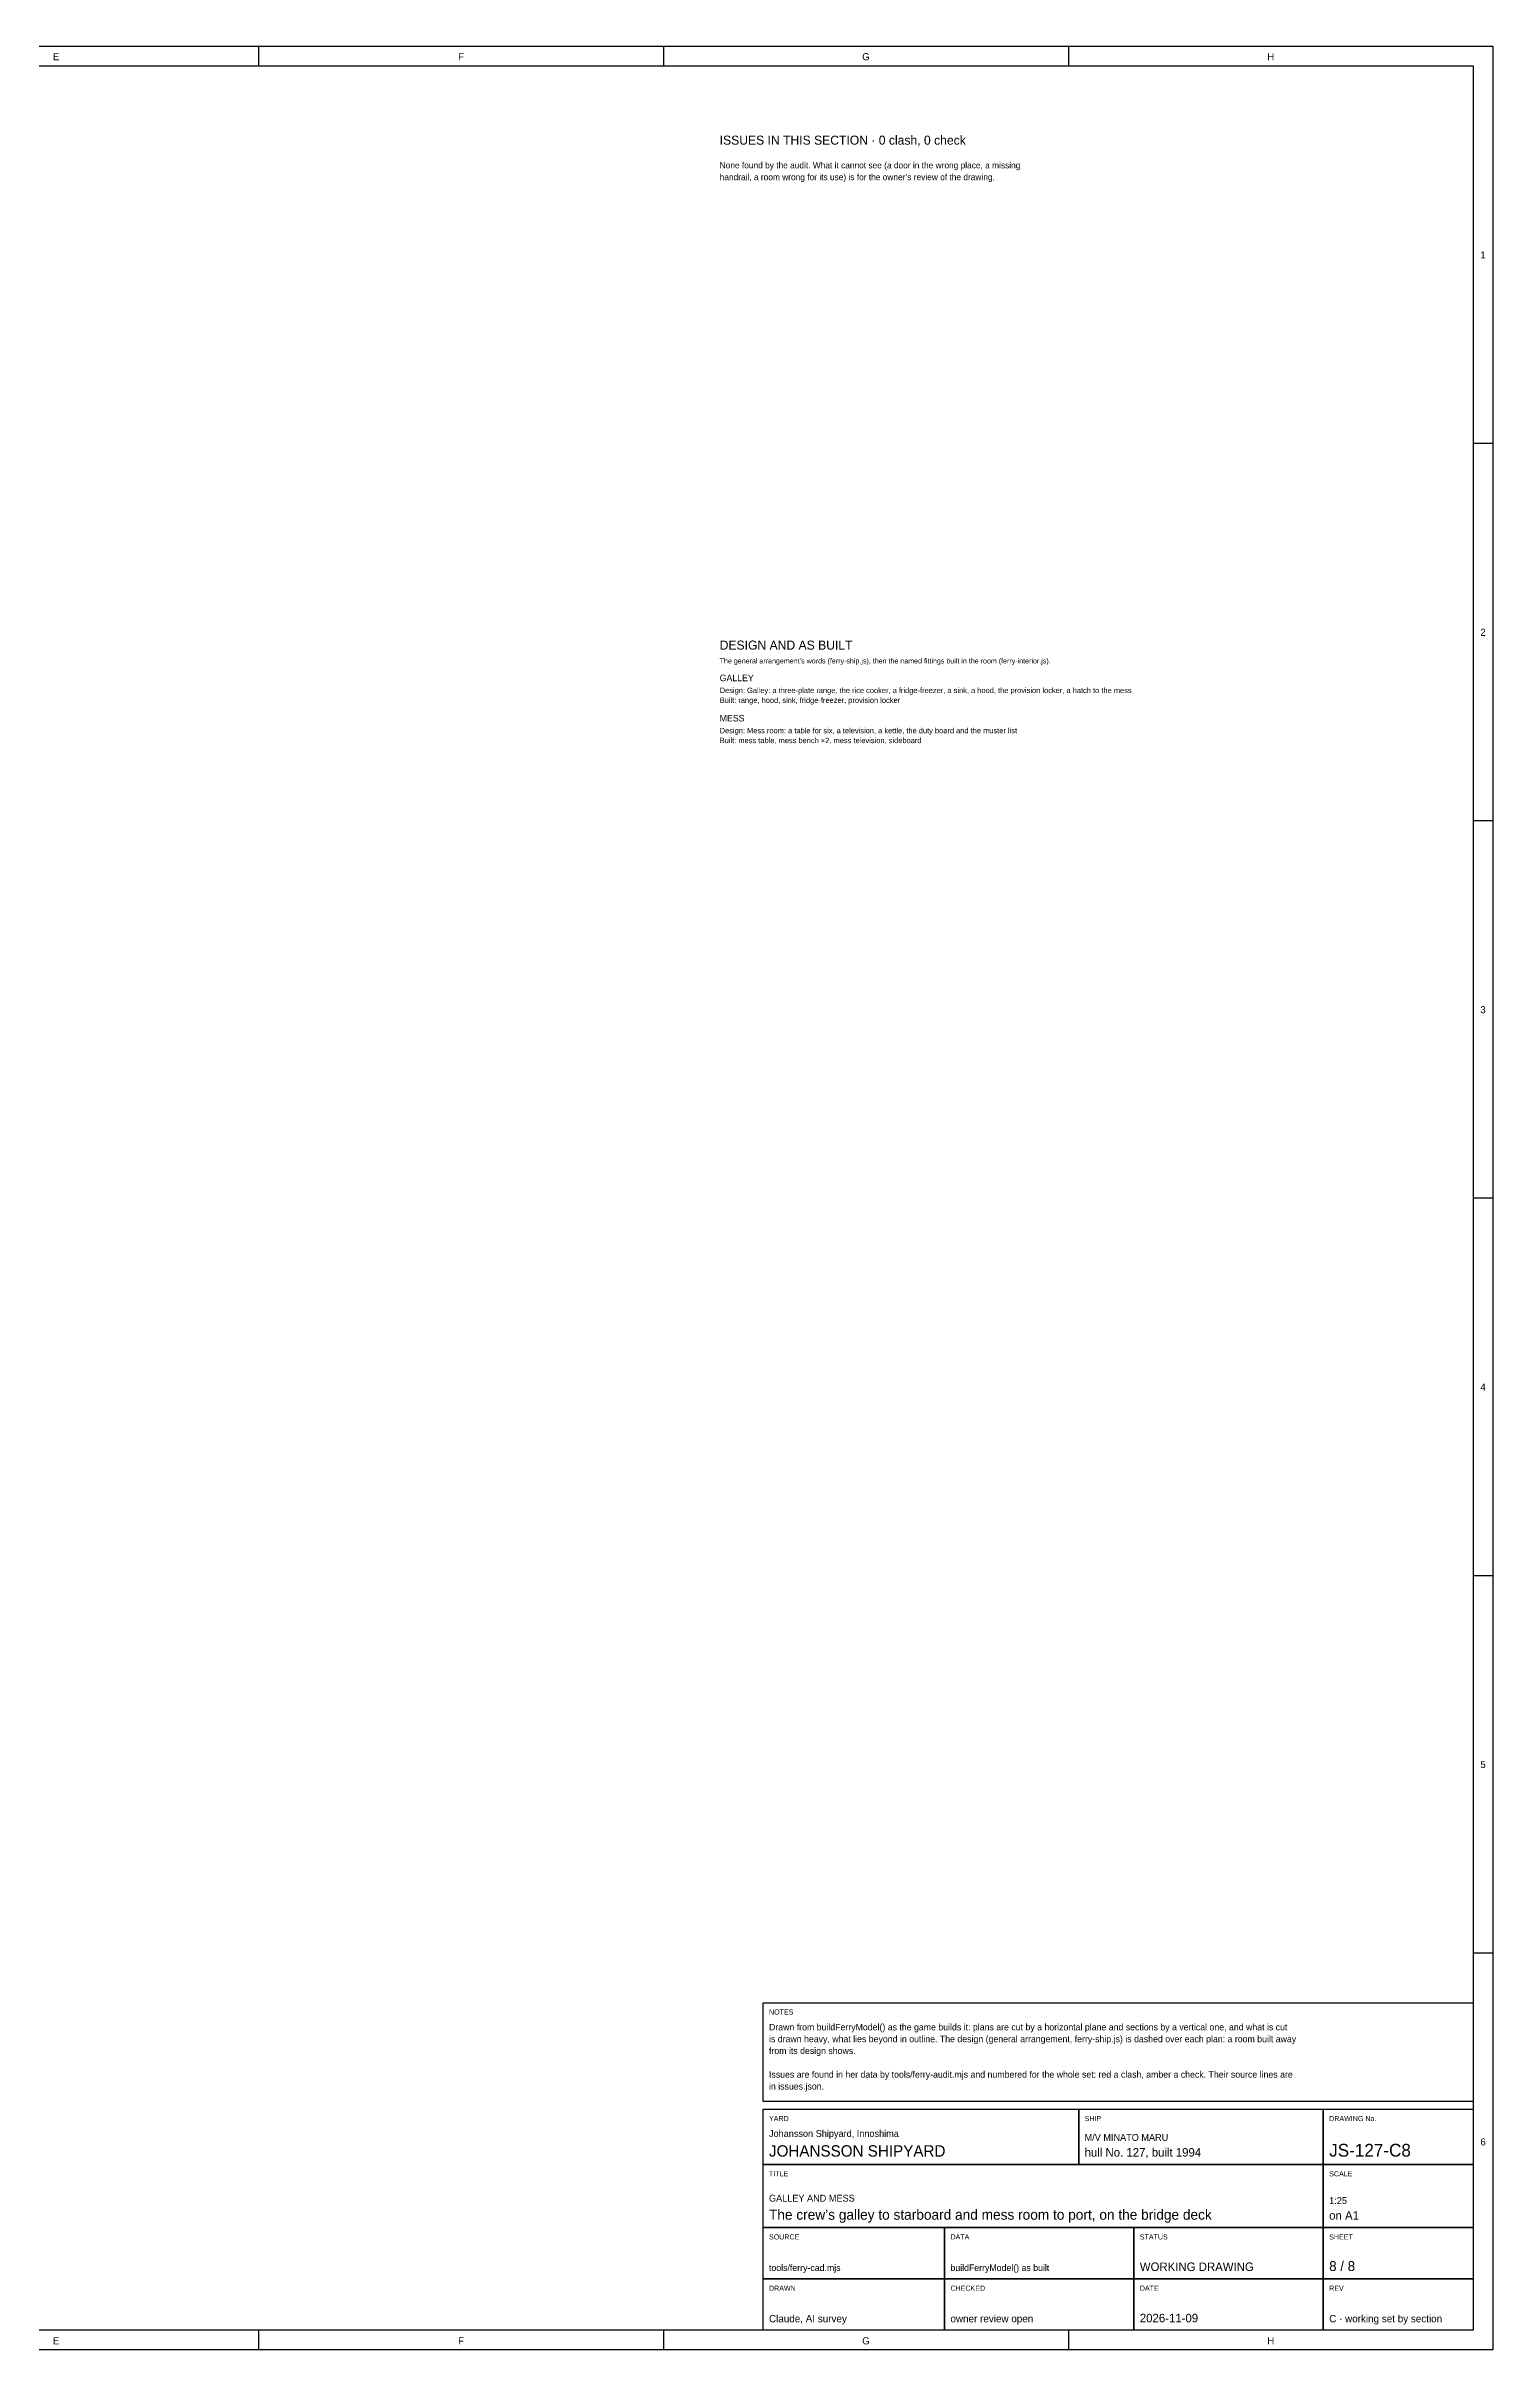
# Model space of a CAD drawing. Extents: x 5 to 836, y 5 to 589.
# Drawn here: x 469 to 836, y 5 to 589 of the extents above; entities that cross this region are included whole.
import ezdxf
from ezdxf.enums import TextEntityAlignment as Align

# ---------------------------------------------------------------- set-up
doc = ezdxf.new("R2010")
doc.units = 0
for name, color, linetype in [('FRAME', 7, 'CONTINUOUS'), ('GA-TEXT', 4, 'CONTINUOUS'), ('TEXT', 7, 'CONTINUOUS'), ('THIN', 7, 'CONTINUOUS')]:
    doc.layers.add(name, color=color, linetype=linetype)

msp = doc.modelspace()

# ---------------------------------------------------------------- linework, layer by layer
at = {"layer": 'FRAME'}
for p, q in [((10, 584), (831, 584)), ((831, 584), (831, 10)), ((651, 66), (831, 66)), ((651, 10), (651, 66)), ((831, 66), (831, 10)), ((831, 10), (10, 10)), ((831, 10), (651, 10))]:
    msp.add_line(p, q, dxfattribs=at)
at = {"layer": 'THIN'}
for p, q in [((5, 589), (836, 589)), ((523.13, 589), (523.13, 584)), ((625.75, 589), (625.75, 584)), ((728.38, 589), (728.38, 584)), ((836, 589), (836, 5)), ((831, 488.33), (836, 488.33)), ((831, 392.67), (836, 392.67)), ((831, 297), (836, 297)), ((831, 201.33), (836, 201.33)), ((831, 105.67), (836, 105.67)), ((651, 93), (831, 93)), ((651, 68), (651, 93)), ((831, 93), (831, 68)), ((831, 68), (651, 68)), ((651, 66), (731, 66)), ((651, 52), (651, 66)), ((731, 66), (731, 52)), ((731, 66), (793, 66)), ((731, 52), (731, 66)), ((793, 66), (793, 52)), ((793, 66), (831, 66)), ((793, 52), (793, 66)), ((831, 66), (831, 52)), ((731, 52), (651, 52)), ((651, 52), (793, 52)), ((651, 36), (651, 52)), ((793, 52), (731, 52)), ((831, 52), (793, 52)), ((793, 52), (793, 36)), ((793, 52), (831, 52)), ((793, 36), (793, 52)), ((831, 52), (831, 36)), ((793, 36), (651, 36)), ((651, 36), (697, 36)), ((651, 23), (651, 36)), ((697, 36), (697, 23)), ((697, 36), (745, 36)), ((697, 23), (697, 36)), ((745, 36), (745, 23)), ((745, 36), (793, 36)), ((745, 23), (745, 36)), ((831, 36), (793, 36)), ((793, 36), (793, 23)), ((793, 36), (831, 36)), ((793, 23), (793, 36)), ((831, 36), (831, 23)), ((697, 23), (651, 23)), ((651, 23), (697, 23)), ((651, 10), (651, 23)), ((745, 23), (697, 23)), ((697, 23), (697, 10)), ((697, 23), (745, 23)), ((697, 10), (697, 23)), ((793, 23), (745, 23)), ((745, 23), (745, 10)), ((745, 23), (793, 23)), ((745, 10), (745, 23)), ((831, 23), (793, 23)), ((793, 23), (793, 10)), ((793, 23), (831, 23)), ((793, 10), (793, 23)), ((831, 23), (831, 10)), ((523.13, 10), (523.13, 5)), ((625.75, 10), (625.75, 5)), ((697, 10), (651, 10)), ((745, 10), (697, 10)), ((728.38, 10), (728.38, 5)), ((793, 10), (745, 10)), ((831, 10), (793, 10)), ((836, 5), (5, 5))]:
    msp.add_line(p, q, dxfattribs=at)

# ---------------------------------------------------------------- texts
at = {"layer": 'GA-TEXT'}
for s, p in [('Built: range, hood, sink, fridge-freezer, provision locker', (640, 422.5)), ('Built: mess table, mess bench ×2, mess television, sideboard', (640, 412.3))]:
    msp.add_text(s, height=1.37, dxfattribs=at).set_placement(p)
at = {"layer": 'TEXT'}
for s, p in [('E', (471.81, 585.4)), ('F', (574.44, 585.4)), ('G', (677.06, 585.4)), ('H', (779.69, 585.4)), ('1', (833.5, 535.17)), ('2', (833.5, 439.5)), ('3', (833.5, 343.83)), ('4', (833.5, 248.17)), ('5', (833.5, 152.5)), ('6', (833.5, 56.83)), ('E', (471.81, 6.4)), ('F', (574.44, 6.4)), ('G', (677.06, 6.4)), ('H', (779.69, 6.4))]:
    msp.add_text(s, height=1.8, dxfattribs=at).set_placement(p, align=Align.CENTER)
for s, height, p in [('ISSUES IN THIS SECTION · 0 clash, 0 check', 2.3, (640, 564)), ('handrail, a room wrong for its use) is for the owner’s review of the drawing.', 1.58, (640, 555)), ('None found by the audit. What it cannot see (a door in the wrong place, a missing', 1.58, (640, 558)), ('DESIGN AND AS BUILT', 2.3, (640, 436)), ('The general arrangement’s words (ferry-ship.js), then the named fittings built in the room (ferry-interior.js).', 1.3, (640, 432.5)), ('GALLEY', 1.66, (640, 428)), ('Design: Galley: a three-plate range, the rice cooker, a fridge-freezer, a sink, a hood, the provision locker, a hatch to the mess', 1.37, (640, 425)), ('Design: Mess room: a table for six, a television, a kettle, the duty board and the muster list', 1.37, (640, 414.8)), ('MESS', 1.66, (640, 417.8)), ('NOTES', 1.3, (652.5, 90)), ('Drawn from buildFerryModel() as the game builds it: plans are cut by a horizontal plane and sections by a vertical one, and what is cut', 1.66, (652.5, 86)), ('is drawn heavy, what lies beyond in outline. The design (general arrangement, ferry-ship.js) is dashed over each plan: a room built away', 1.66, (652.5, 83)), ('from its design shows.', 1.66, (652.5, 80)), ('in issues.json.', 1.66, (652.5, 71)), ('Issues are found in her data by tools/ferry-audit.mjs and numbered for the whole set: red a clash, amber a check. Their source lines are', 1.66, (652.5, 74)), ('YARD', 1.3, (652.5, 63)), ('SHIP', 1.3, (732.5, 63)), ('DRAWING No.', 1.3, (794.5, 63)), ('Johansson Shipyard, Innoshima', 1.73, (652.5, 59)), ('M/V MINATO MARU', 1.73, (732.5, 58)), ('JOHANSSON SHIPYARD', 2.88, (652.5, 54)), ('hull No. 127, built 1994', 2.16, (732.5, 54)), ('JS-127-C8', 3.24, (794.5, 54)), ('TITLE', 1.3, (652.5, 49)), ('SCALE', 1.3, (794.5, 49)), ('GALLEY AND MESS', 1.73, (652.5, 42.6)), ('1:25', 1.73, (794.5, 42)), ('The crew’s galley to starboard and mess room to port, on the bridge deck', 2.59, (652.5, 38)), ('on A1', 2.16, (794.5, 38)), ('SOURCE', 1.3, (652.5, 33)), ('DATA', 1.3, (698.5, 33)), ('STATUS', 1.3, (746.5, 33)), ('SHEET', 1.3, (794.5, 33)), ('tools/ferry-cad.mjs', 1.66, (652.5, 25)), ('buildFerryModel() as built', 1.66, (698.5, 25)), ('WORKING DRAWING', 2.16, (746.5, 25)), ('8 / 8', 2.52, (794.5, 25)), ('DRAWN', 1.3, (652.5, 20)), ('CHECKED', 1.3, (698.5, 20)), ('DATE', 1.3, (746.5, 20)), ('REV', 1.3, (794.5, 20)), ('Claude, AI survey', 1.87, (652.5, 12)), ('owner review open', 1.87, (698.5, 12)), ('2026-11-09', 2.16, (746.5, 12)), ('C · working set by section', 1.87, (794.5, 12))]:
    msp.add_text(s, height=height, dxfattribs=at).set_placement(p)

doc.saveas('drawing.dxf')
